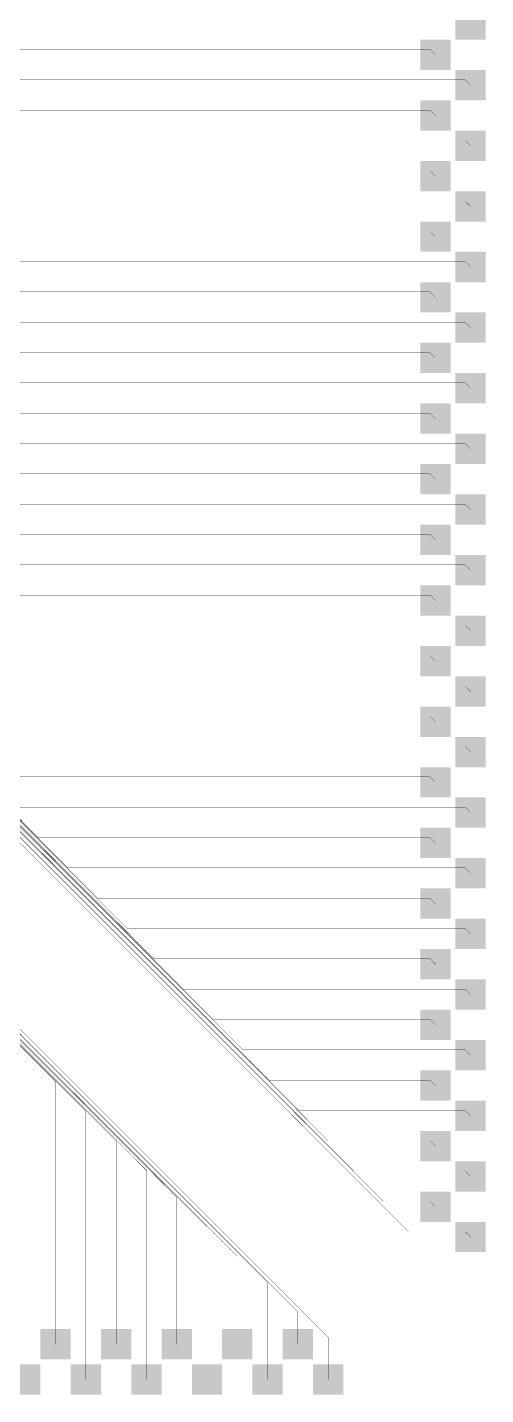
# Model space of a CAD drawing. Header units: inches. Extents: x 0 to 565, y 0 to 565.
# Drawn here: x 470.4 to 565, y 0 to 281.9 of the extents above; entities that cross this region are included whole.
import ezdxf

# ---------------------------------------------------------------- set-up
doc = ezdxf.new("R2010")
doc.units = ezdxf.units.IN

# ---------------------------------------------------------------- blocks, each defined once
blk = doc.blocks.new('B____P_____81__3')
for points in [[(-3.13, 612.12), (3.13, 612.12), (3.13, 605.87), (-3.13, 605.87)], [(4.13, 605.87), (10.38, 605.87), (10.38, 599.63), (4.13, 599.63)], [(-3.13, 599.63), (3.13, 599.63), (3.13, 593.37), (-3.13, 593.37)], [(4.13, 593.37), (10.38, 593.37), (10.38, 587.12), (4.13, 587.12)], [(-3.13, 587.12), (3.13, 587.12), (3.13, 580.87), (-3.13, 580.87)], [(4.13, 580.87), (10.38, 580.87), (10.38, 574.62), (4.13, 574.62)], [(-3.13, 574.62), (3.13, 574.62), (3.13, 568.37), (-3.13, 568.37)], [(4.13, 568.37), (10.38, 568.37), (10.38, 562.13), (4.13, 562.13)], [(-3.13, 562.13), (3.13, 562.13), (3.13, 555.88), (-3.13, 555.88)], [(4.13, 555.88), (10.38, 555.88), (10.38, 549.63), (4.13, 549.63)], [(-3.13, 549.63), (3.13, 549.63), (3.13, 543.37), (-3.13, 543.37)], [(4.13, 543.37), (10.38, 543.37), (10.38, 537.12), (4.13, 537.12)], [(-3.13, 537.12), (3.13, 537.12), (3.13, 530.87), (-3.13, 530.87)], [(4.13, 530.87), (10.38, 530.87), (10.38, 524.62), (4.13, 524.62)], [(-3.13, 524.62), (3.13, 524.62), (3.13, 518.37), (-3.13, 518.37)], [(4.13, 518.37), (10.38, 518.37), (10.38, 512.13), (4.13, 512.13)], [(-3.13, 512.13), (3.13, 512.13), (3.13, 505.88), (-3.13, 505.88)], [(4.13, 505.88), (10.38, 505.88), (10.38, 499.63), (4.13, 499.63)], [(-3.13, 499.63), (3.13, 499.63), (3.13, 493.37), (-3.13, 493.37)], [(4.13, 493.37), (10.38, 493.37), (10.38, 487.12), (4.13, 487.12)], [(-3.13, 487.12), (3.13, 487.12), (3.13, 480.87), (-3.13, 480.87)], [(4.13, 480.87), (10.38, 480.87), (10.38, 474.62), (4.13, 474.62)], [(-3.13, 474.62), (3.13, 474.62), (3.13, 468.37), (-3.13, 468.37)], [(4.13, 468.37), (10.38, 468.37), (10.38, 462.13), (4.13, 462.13)], [(-3.13, 462.13), (3.13, 462.13), (3.13, 455.88), (-3.13, 455.88)], [(4.13, 455.88), (10.38, 455.88), (10.38, 449.63), (4.13, 449.63)], [(-3.13, 449.63), (3.13, 449.63), (3.13, 443.37), (-3.13, 443.37)], [(4.13, 443.37), (10.38, 443.37), (10.38, 437.12), (4.13, 437.12)], [(-3.13, 437.12), (3.13, 437.12), (3.13, 430.87), (-3.13, 430.87)], [(4.13, 430.87), (10.38, 430.87), (10.38, 424.63), (4.13, 424.63)], [(-3.13, 424.63), (3.13, 424.63), (3.13, 418.38), (-3.13, 418.38)], [(4.13, 418.38), (10.38, 418.38), (10.38, 412.13), (4.13, 412.13)], [(-3.13, 412.13), (3.13, 412.13), (3.13, 405.87), (-3.13, 405.87)], [(4.13, 405.87), (10.38, 405.87), (10.38, 399.62), (4.13, 399.62)], [(-3.13, 399.62), (3.13, 399.62), (3.13, 393.37), (-3.13, 393.37)], [(4.13, 393.37), (10.38, 393.37), (10.38, 387.13), (4.13, 387.13)], [(-3.13, 387.13), (3.13, 387.13), (3.13, 380.87), (-3.13, 380.87)], [(4.13, 380.87), (10.38, 380.87), (10.38, 374.62), (4.13, 374.62)], [(-3.13, 374.62), (3.13, 374.62), (3.13, 368.37), (-3.13, 368.37)], [(4.13, 368.37), (10.38, 368.37), (10.38, 362.13), (4.13, 362.13)], [(-3.13, 362.13), (3.13, 362.13), (3.13, 355.88), (-3.13, 355.88)]]:
    blk.add_hatch(color=1).paths.add_polyline_path(points)
blk = doc.blocks.new('B____P_____81__4')
for points in [[(-3.13, 174.63), (3.13, 174.63), (3.13, 168.38), (-3.13, 168.38)], [(4.13, 168.38), (10.38, 168.38), (10.38, 162.13), (4.13, 162.13)], [(-3.13, 162.13), (3.13, 162.13), (3.13, 155.88), (-3.13, 155.88)], [(4.13, 155.88), (10.38, 155.88), (10.38, 149.63), (4.13, 149.63)], [(-3.13, 149.63), (3.13, 149.63), (3.13, 143.38), (-3.13, 143.38)], [(4.13, 143.38), (10.38, 143.38), (10.38, 137.13), (4.13, 137.13)], [(-3.13, 137.13), (3.13, 137.13), (3.13, 130.88), (-3.13, 130.88)], [(4.13, 130.88), (10.38, 130.88), (10.38, 124.63), (4.13, 124.63)], [(-3.13, 124.63), (3.13, 124.63), (3.13, 118.38), (-3.13, 118.38)], [(4.13, 118.38), (10.38, 118.38), (10.38, 112.13), (4.13, 112.13)], [(-3.13, 112.13), (3.13, 112.13), (3.13, 105.88), (-3.13, 105.88)]]:
    blk.add_hatch(color=1).paths.add_polyline_path(points)

msp = doc.modelspace()

# ---------------------------------------------------------------- linework, layer by layer
at = {"const_width": 0.05}
for points in [[(310, 277.11), (491, 96.11)], [(310.05, 277.21), (484.9, 102.36)], [(310.1, 277.31), (478.8, 108.61)], [(310.15, 277.41), (472.7, 114.86)], [(310.15, 276.26), (496.55, 89.86)], [(314.7, 277.36), (553.51, 277.36)], [(553.51, 277.36), (554.62, 276.25)], [(310, 275.96), (514.85, 71.11)], [(310, 274.86), (532.5, 52.36)], [(310, 273.76), (543.9, 39.86)], [(310.05, 276.06), (508.75, 77.36)], [(310.05, 274.96), (526.4, 58.61)], [(310.05, 273.86), (537.8, 46.11)], [(310.1, 276.16), (502.65, 83.61)], [(310.1, 275.06), (520.3, 64.86)], [(310, 272.66), (549.05, 33.61)], [(320.8, 271.11), (560.76, 271.11)], [(560.76, 271.11), (561.88, 270)], [(326.9, 264.86), (553.51, 264.86)], [(553.51, 264.86), (554.62, 263.75)], [(333, 258.61), (560.76, 258.61)], [(560.76, 258.61), (561.88, 257.5)], [(285.96, 254.84), (476.25, 64.55)], [(286.06, 254.89), (482.5, 58.45)], [(286.16, 254.94), (488.75, 52.35)], [(286.26, 255), (495, 46.26)], [(287.08, 254.87), (501.25, 40.7)], [(287.18, 254.92), (507.5, 34.6)], [(287.28, 255), (513.75, 28.53)], [(288.21, 254.94), (520, 23.15)], [(288.31, 254.99), (526.25, 17.05)], [(289.33, 255), (532.5, 11.83)], [(339.1, 252.36), (553.51, 252.36)], [(553.51, 252.36), (554.62, 251.25)], [(345.2, 246.11), (560.76, 246.11)], [(560.76, 246.11), (561.88, 245)], [(351.3, 239.86), (553.51, 239.86)], [(553.51, 239.86), (554.62, 238.75)], [(357.4, 233.61), (560.76, 233.61)], [(560.76, 233.61), (561.88, 232.5)], [(363.5, 227.36), (553.51, 227.36)], [(553.51, 227.36), (554.62, 226.25)], [(369.6, 221.11), (560.76, 221.11)], [(560.76, 221.11), (561.88, 220)], [(375.7, 214.86), (553.51, 214.86)], [(553.51, 214.86), (554.62, 213.75)], [(381.8, 208.61), (560.76, 208.61)], [(560.76, 208.61), (561.88, 207.5)], [(387.85, 202.36), (553.51, 202.36)], [(553.51, 202.36), (554.62, 201.25)], [(393.95, 196.11), (560.76, 196.11)], [(560.76, 196.11), (561.88, 195)], [(400.05, 189.86), (553.51, 189.86)], [(553.51, 189.86), (554.62, 188.75)], [(406.15, 183.61), (560.76, 183.61)], [(560.76, 183.61), (561.88, 182.5)], [(412.25, 177.36), (553.51, 177.36)], [(553.51, 177.36), (554.62, 176.25)], [(418.35, 171.11), (560.76, 171.11)], [(560.76, 171.11), (561.88, 170)], [(424.45, 164.86), (553.51, 164.86)], [(553.51, 164.86), (554.62, 163.75)], [(430.35, 158.61), (560.76, 158.61)], [(560.76, 158.61), (561.88, 157.5)], [(436.45, 152.36), (553.51, 152.36)], [(553.51, 152.36), (554.62, 151.25)], [(442.55, 146.11), (560.76, 146.11)], [(560.76, 146.11), (561.88, 145)], [(448.65, 139.86), (553.51, 139.86)], [(553.51, 139.86), (554.62, 138.75)], [(454.75, 133.61), (560.76, 133.61)], [(560.76, 133.61), (561.88, 132.5)], [(460.85, 127.36), (553.51, 127.36)], [(553.51, 127.36), (554.62, 126.25)], [(466.6, 121.11), (560.76, 121.11)], [(560.76, 121.11), (561.88, 120)], [(472.7, 114.86), (553.51, 114.86)], [(553.51, 114.86), (554.62, 113.75)], [(478.8, 108.61), (560.76, 108.61)], [(560.76, 108.61), (561.88, 107.5)], [(484.9, 102.36), (553.51, 102.36)], [(553.51, 102.36), (554.62, 101.25)], [(491, 96.11), (560.76, 96.11)], [(560.76, 96.11), (561.88, 95)], [(496.55, 89.86), (553.51, 89.86)], [(553.51, 89.86), (554.62, 88.75)], [(502.65, 83.61), (560.76, 83.61)], [(560.76, 83.61), (561.88, 82.5)], [(508.75, 77.36), (553.51, 77.36)], [(553.51, 77.36), (554.62, 76.25)], [(514.85, 71.11), (560.76, 71.11)], [(560.76, 71.11), (561.88, 70)], [(520.3, 64.86), (553.51, 64.86)], [(553.51, 64.86), (554.62, 63.75)], [(476.25, 15.95), (476.25, 64.55)], [(482.5, 8.2), (482.5, 58.45)], [(526.4, 58.61), (560.76, 58.61)], [(560.76, 58.61), (561.88, 57.5)], [(488.75, 16), (488.75, 52.35)], [(532.5, 52.36), (553.51, 52.36)], [(553.51, 52.36), (554.62, 51.25)], [(495, 8), (495, 46.26)], [(537.8, 46.11), (560.76, 46.11)], [(560.76, 46.11), (561.88, 45)], [(501.25, 16), (501.25, 40.7)], [(543.9, 39.86), (553.51, 39.86)], [(553.51, 39.86), (554.62, 38.75)], [(507.5, 8.6), (507.5, 34.6)], [(549.05, 33.61), (560.76, 33.61)], [(560.76, 33.61), (561.88, 32.5)], [(513.75, 16.45), (513.75, 28.53)], [(520, 8.55), (520, 23.15)], [(526.25, 15.25), (526.25, 17.05)], [(476.25, 15.95), (476.25, 15.95)], [(476.25, 10.38), (476.25, 15.95)], [(488.75, 16), (488.75, 16)], [(488.75, 10.38), (488.75, 16)], [(501.25, 16), (501.25, 16)], [(501.25, 10.38), (501.25, 16)], [(513.75, 16.45), (513.75, 16.45)], [(513.75, 10.38), (513.75, 16.45)], [(526.25, 10.38), (526.25, 15.25)], [(532.5, 8.65), (532.5, 11.83)], [(507.5, 8.6), (507.5, 8.6)], [(507.5, 3.13), (507.5, 8.6)], [(520, 3.13), (520, 8.55)], [(532.5, 3.13), (532.5, 8.65)], [(482.5, 8.2), (482.5, 8.2)], [(482.5, 3.13), (482.5, 8.2)], [(495, 8), (495, 8)], [(495, 3.13), (495, 8)]]:
    msp.add_lwpolyline(points, dxfattribs=at)
at = {"const_width": 0.025}
for points in [[(553.5, 277.36, 1), (553.53, 277.36, 1)], [(553.5, 277.36, 1), (553.53, 277.36, 1)], [(554.61, 276.25, 1), (554.64, 276.25, 1)], [(560.75, 271.11, 1), (560.78, 271.11, 1)], [(560.75, 271.11, 1), (560.78, 271.11, 1)], [(561.86, 270, 1), (561.89, 270, 1)], [(553.5, 264.86, 1), (553.53, 264.86, 1)], [(553.5, 264.86, 1), (553.53, 264.86, 1)], [(554.61, 263.75, 1), (554.64, 263.75, 1)], [(560.75, 258.61, 1), (560.78, 258.61, 1)], [(560.75, 258.61, 1), (560.78, 258.61, 1)], [(561.86, 257.5, 1), (561.89, 257.5, 1)], [(553.5, 252.36, 1), (553.53, 252.36, 1)], [(553.5, 252.36, 1), (553.53, 252.36, 1)], [(554.61, 251.25, 1), (554.64, 251.25, 1)], [(560.75, 246.11, 1), (560.78, 246.11, 1)], [(560.75, 246.11, 1), (560.78, 246.11, 1)], [(561.86, 245, 1), (561.89, 245, 1)], [(553.5, 239.86, 1), (553.53, 239.86, 1)], [(553.5, 239.86, 1), (553.53, 239.86, 1)], [(554.61, 238.75, 1), (554.64, 238.75, 1)], [(560.75, 233.61, 1), (560.78, 233.61, 1)], [(560.75, 233.61, 1), (560.78, 233.61, 1)], [(561.86, 232.5, 1), (561.89, 232.5, 1)], [(553.5, 227.36, 1), (553.53, 227.36, 1)], [(553.5, 227.36, 1), (553.53, 227.36, 1)], [(554.61, 226.25, 1), (554.64, 226.25, 1)], [(560.75, 221.11, 1), (560.78, 221.11, 1)], [(560.75, 221.11, 1), (560.78, 221.11, 1)], [(561.86, 220, 1), (561.89, 220, 1)], [(553.5, 214.86, 1), (553.53, 214.86, 1)], [(553.5, 214.86, 1), (553.53, 214.86, 1)], [(554.61, 213.75, 1), (554.64, 213.75, 1)], [(560.75, 208.61, 1), (560.78, 208.61, 1)], [(560.75, 208.61, 1), (560.78, 208.61, 1)], [(561.86, 207.5, 1), (561.89, 207.5, 1)], [(553.5, 202.36, 1), (553.53, 202.36, 1)], [(553.5, 202.36, 1), (553.53, 202.36, 1)], [(554.61, 201.25, 1), (554.64, 201.25, 1)], [(560.75, 196.11, 1), (560.78, 196.11, 1)], [(560.75, 196.11, 1), (560.78, 196.11, 1)], [(561.86, 195, 1), (561.89, 195, 1)], [(553.5, 189.86, 1), (553.53, 189.86, 1)], [(553.5, 189.86, 1), (553.53, 189.86, 1)], [(554.61, 188.75, 1), (554.64, 188.75, 1)], [(560.75, 183.61, 1), (560.78, 183.61, 1)], [(560.75, 183.61, 1), (560.78, 183.61, 1)], [(561.86, 182.5, 1), (561.89, 182.5, 1)], [(553.5, 177.36, 1), (553.53, 177.36, 1)], [(553.5, 177.36, 1), (553.53, 177.36, 1)], [(554.61, 176.25, 1), (554.64, 176.25, 1)], [(560.75, 171.11, 1), (560.78, 171.11, 1)], [(560.75, 171.11, 1), (560.78, 171.11, 1)], [(561.86, 170, 1), (561.89, 170, 1)], [(553.5, 164.86, 1), (553.53, 164.86, 1)], [(553.5, 164.86, 1), (553.53, 164.86, 1)], [(554.61, 163.75, 1), (554.64, 163.75, 1)], [(560.75, 158.61, 1), (560.78, 158.61, 1)], [(560.75, 158.61, 1), (560.78, 158.61, 1)], [(561.86, 157.5, 1), (561.89, 157.5, 1)], [(553.5, 152.36, 1), (553.53, 152.36, 1)], [(553.5, 152.36, 1), (553.53, 152.36, 1)], [(554.61, 151.25, 1), (554.64, 151.25, 1)], [(560.75, 146.11, 1), (560.78, 146.11, 1)], [(560.75, 146.11, 1), (560.78, 146.11, 1)], [(561.86, 145, 1), (561.89, 145, 1)], [(553.5, 139.86, 1), (553.53, 139.86, 1)], [(553.5, 139.86, 1), (553.53, 139.86, 1)], [(554.61, 138.75, 1), (554.64, 138.75, 1)], [(560.75, 133.61, 1), (560.78, 133.61, 1)], [(560.75, 133.61, 1), (560.78, 133.61, 1)], [(561.86, 132.5, 1), (561.89, 132.5, 1)], [(553.5, 127.36, 1), (553.53, 127.36, 1)], [(553.5, 127.36, 1), (553.53, 127.36, 1)], [(554.61, 126.25, 1), (554.64, 126.25, 1)], [(560.75, 121.11, 1), (560.78, 121.11, 1)], [(560.75, 121.11, 1), (560.78, 121.11, 1)], [(561.86, 120, 1), (561.89, 120, 1)], [(472.69, 114.86, 1), (472.71, 114.86, 1)], [(472.69, 114.86, 1), (472.71, 114.86, 1)], [(553.5, 114.86, 1), (553.53, 114.86, 1)], [(553.5, 114.86, 1), (553.53, 114.86, 1)], [(554.61, 113.75, 1), (554.64, 113.75, 1)], [(478.79, 108.61, 1), (478.81, 108.61, 1)], [(478.79, 108.61, 1), (478.81, 108.61, 1)], [(560.75, 108.61, 1), (560.78, 108.61, 1)], [(560.75, 108.61, 1), (560.78, 108.61, 1)], [(561.86, 107.5, 1), (561.89, 107.5, 1)], [(484.89, 102.36, 1), (484.91, 102.36, 1)], [(484.89, 102.36, 1), (484.91, 102.36, 1)], [(553.5, 102.36, 1), (553.53, 102.36, 1)], [(553.5, 102.36, 1), (553.53, 102.36, 1)], [(554.61, 101.25, 1), (554.64, 101.25, 1)], [(490.99, 96.11, 1), (491.01, 96.11, 1)], [(490.99, 96.11, 1), (491.01, 96.11, 1)], [(560.75, 96.11, 1), (560.78, 96.11, 1)], [(560.75, 96.11, 1), (560.78, 96.11, 1)], [(561.86, 95, 1), (561.89, 95, 1)], [(496.54, 89.86, 1), (496.56, 89.86, 1)], [(496.54, 89.86, 1), (496.56, 89.86, 1)], [(553.5, 89.86, 1), (553.53, 89.86, 1)], [(553.5, 89.86, 1), (553.53, 89.86, 1)], [(554.61, 88.75, 1), (554.64, 88.75, 1)], [(502.64, 83.61, 1), (502.66, 83.61, 1)], [(502.64, 83.61, 1), (502.66, 83.61, 1)], [(560.75, 83.61, 1), (560.78, 83.61, 1)], [(560.75, 83.61, 1), (560.78, 83.61, 1)], [(561.86, 82.5, 1), (561.89, 82.5, 1)], [(508.74, 77.36, 1), (508.76, 77.36, 1)], [(508.74, 77.36, 1), (508.76, 77.36, 1)], [(553.5, 77.36, 1), (553.53, 77.36, 1)], [(553.5, 77.36, 1), (553.53, 77.36, 1)], [(554.61, 76.25, 1), (554.64, 76.25, 1)], [(514.84, 71.11, 1), (514.86, 71.11, 1)], [(514.84, 71.11, 1), (514.86, 71.11, 1)], [(560.75, 71.11, 1), (560.78, 71.11, 1)], [(560.75, 71.11, 1), (560.78, 71.11, 1)], [(561.86, 70, 1), (561.89, 70, 1)], [(520.29, 64.86, 1), (520.31, 64.86, 1)], [(520.29, 64.86, 1), (520.31, 64.86, 1)], [(553.5, 64.86, 1), (553.53, 64.86, 1)], [(553.5, 64.86, 1), (553.53, 64.86, 1)], [(476.24, 64.55, 1), (476.26, 64.55, 1)], [(476.24, 64.55, 1), (476.26, 64.55, 1)], [(554.61, 63.75, 1), (554.64, 63.75, 1)], [(482.49, 58.45, 1), (482.51, 58.45, 1)], [(482.49, 58.45, 1), (482.51, 58.45, 1)], [(526.39, 58.61, 1), (526.41, 58.61, 1)], [(526.39, 58.61, 1), (526.41, 58.61, 1)], [(560.75, 58.61, 1), (560.78, 58.61, 1)], [(560.75, 58.61, 1), (560.78, 58.61, 1)], [(561.86, 57.5, 1), (561.89, 57.5, 1)], [(488.74, 52.35, 1), (488.76, 52.35, 1)], [(488.74, 52.35, 1), (488.76, 52.35, 1)], [(532.49, 52.36, 1), (532.51, 52.36, 1)], [(532.49, 52.36, 1), (532.51, 52.36, 1)], [(553.5, 52.36, 1), (553.53, 52.36, 1)], [(553.5, 52.36, 1), (553.53, 52.36, 1)], [(554.61, 51.25, 1), (554.64, 51.25, 1)], [(494.99, 46.26, 1), (495.01, 46.26, 1)], [(494.99, 46.26, 1), (495.01, 46.26, 1)], [(537.79, 46.11, 1), (537.81, 46.11, 1)], [(537.79, 46.11, 1), (537.81, 46.11, 1)], [(560.75, 46.11, 1), (560.78, 46.11, 1)], [(560.75, 46.11, 1), (560.78, 46.11, 1)], [(561.86, 45, 1), (561.89, 45, 1)], [(501.24, 40.7, 1), (501.26, 40.7, 1)], [(501.24, 40.7, 1), (501.26, 40.7, 1)], [(543.89, 39.86, 1), (543.91, 39.86, 1)], [(543.89, 39.86, 1), (543.91, 39.86, 1)], [(553.5, 39.86, 1), (553.53, 39.86, 1)], [(553.5, 39.86, 1), (553.53, 39.86, 1)], [(554.61, 38.75, 1), (554.64, 38.75, 1)], [(507.49, 34.6, 1), (507.51, 34.6, 1)], [(507.49, 34.6, 1), (507.51, 34.6, 1)], [(549.04, 33.61, 1), (549.06, 33.61, 1)], [(549.04, 33.61, 1), (549.06, 33.61, 1)], [(560.75, 33.61, 1), (560.78, 33.61, 1)], [(560.75, 33.61, 1), (560.78, 33.61, 1)], [(561.86, 32.5, 1), (561.89, 32.5, 1)], [(513.74, 28.53, 1), (513.76, 28.53, 1)], [(513.74, 28.53, 1), (513.76, 28.53, 1)], [(519.99, 23.15, 1), (520.01, 23.15, 1)], [(519.99, 23.15, 1), (520.01, 23.15, 1)], [(526.24, 17.05, 1), (526.26, 17.05, 1)], [(526.24, 17.05, 1), (526.26, 17.05, 1)], [(476.24, 15.95, 1), (476.26, 15.95, 1)], [(476.24, 15.95, 1), (476.26, 15.95, 1)], [(476.24, 15.95, 1), (476.26, 15.95, 1)], [(476.24, 15.95, 1), (476.26, 15.95, 1)], [(488.74, 16, 1), (488.76, 16, 1)], [(488.74, 16, 1), (488.76, 16, 1)], [(488.74, 16, 1), (488.76, 16, 1)], [(488.74, 16, 1), (488.76, 16, 1)], [(501.24, 16, 1), (501.26, 16, 1)], [(501.24, 16, 1), (501.26, 16, 1)], [(501.24, 16, 1), (501.26, 16, 1)], [(501.24, 16, 1), (501.26, 16, 1)], [(513.74, 16.45, 1), (513.76, 16.45, 1)], [(513.74, 16.45, 1), (513.76, 16.45, 1)], [(513.74, 16.45, 1), (513.76, 16.45, 1)], [(513.74, 16.45, 1), (513.76, 16.45, 1)], [(526.24, 15.25, 1), (526.26, 15.25, 1)], [(526.24, 15.25, 1), (526.26, 15.25, 1)], [(532.49, 11.83, 1), (532.51, 11.83, 1)], [(532.49, 11.83, 1), (532.51, 11.83, 1)], [(476.24, 10.38, 1), (476.26, 10.38, 1)], [(488.74, 10.38, 1), (488.76, 10.38, 1)], [(501.24, 10.38, 1), (501.26, 10.38, 1)], [(507.49, 8.6, 1), (507.51, 8.6, 1)], [(507.49, 8.6, 1), (507.51, 8.6, 1)], [(507.49, 8.6, 1), (507.51, 8.6, 1)], [(507.49, 8.6, 1), (507.51, 8.6, 1)], [(513.74, 10.38, 1), (513.76, 10.38, 1)], [(519.99, 8.55, 1), (520.01, 8.55, 1)], [(519.99, 8.55, 1), (520.01, 8.55, 1)], [(526.24, 10.38, 1), (526.26, 10.38, 1)], [(532.49, 8.65, 1), (532.51, 8.65, 1)], [(532.49, 8.65, 1), (532.51, 8.65, 1)], [(482.49, 8.2, 1), (482.51, 8.2, 1)], [(482.49, 8.2, 1), (482.51, 8.2, 1)], [(482.49, 8.2, 1), (482.51, 8.2, 1)], [(482.49, 8.2, 1), (482.51, 8.2, 1)], [(494.99, 8, 1), (495.01, 8, 1)], [(494.99, 8, 1), (495.01, 8, 1)], [(494.99, 8, 1), (495.01, 8, 1)], [(494.99, 8, 1), (495.01, 8, 1)], [(482.49, 3.13, 1), (482.51, 3.13, 1)], [(494.99, 3.13, 1), (495.01, 3.13, 1)], [(507.49, 3.13, 1), (507.51, 3.13, 1)], [(519.99, 3.13, 1), (520.01, 3.13, 1)], [(532.49, 3.13, 1), (532.51, 3.13, 1)]]:
    msp.add_lwpolyline(points, format="xyb", close=True, dxfattribs=at)

# ---------------------------------------------------------------- block references
for name, p, rotation in [('B____P_____81__3', (561.88, 641.5), 180), ('B____P_____81__4', (641.5, 3.13), 90)]:
    msp.add_blockref(name, p, dxfattribs=dict(rotation=rotation))

doc.saveas('drawing.dxf')
